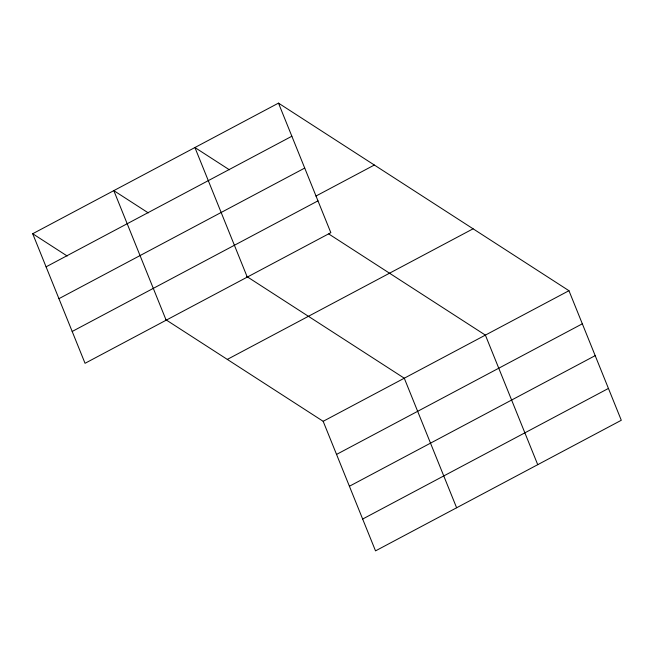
<?xml version="1.0" encoding="UTF-8"?>
<svg xmlns="http://www.w3.org/2000/svg" width="654" height="654" viewBox="0 0 654 654"><rect width="100%" height="100%" fill="white"/><g stroke="black" fill="none" stroke-linecap="round" stroke-linejoin="round"><path stroke-width="0.98" d="M278.481 103.128L330.834 232.693L85.045 363.297L32.7 233.731L278.481 103.128L568.955 290.703L621.3 420.269L375.519 550.872L323.166 421.307L165.691 319.618M46.074 266.84L291.864 136.236M58.934 298.674L304.723 168.07M315.931 196.061L374.341 165.029M72.185 331.472L317.975 200.86M227.314 359.406L473.095 228.802M323.166 421.307L568.955 290.703M336.548 454.416L582.33 323.812M349.408 486.249L595.189 355.637M362.651 519.039L608.441 388.435M229.391 169.795L194.917 147.534L247.269 277.1M328.758 233.96L485.382 335.11L537.735 464.675M148.286 212.893L113.812 190.633L166.157 320.198M246.803 276.519L404.278 378.208L456.623 507.774M32.7 233.731L67.174 256"/></g></svg>
